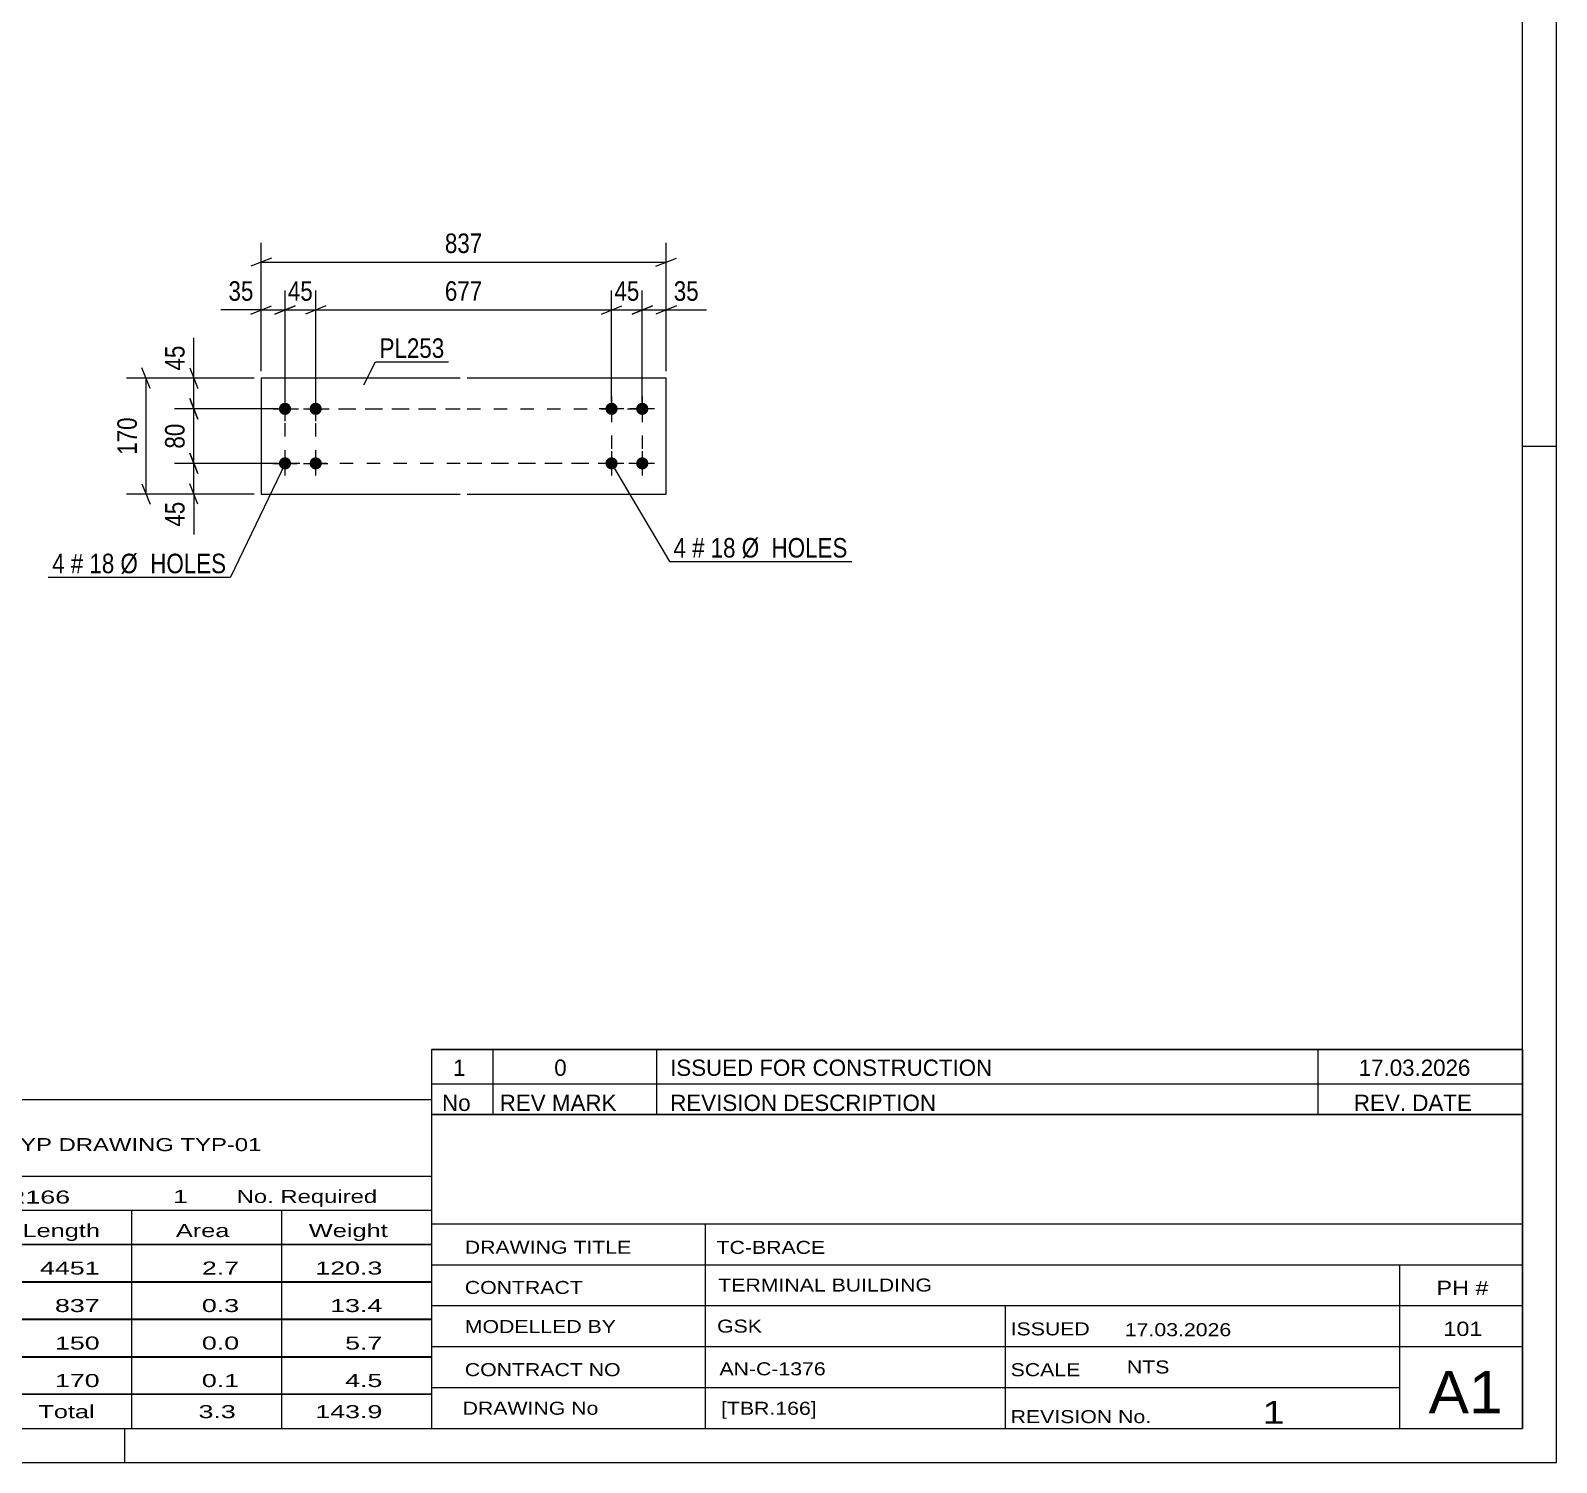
# Model space of a CAD drawing. Header units: millimetres. Extents: x 0 to 594, y 0 to 420.
# Drawn here: x 370.2 to 594, y 0 to 210 of the extents above; entities that cross this region are included whole.
import ezdxf

# ---------------------------------------------------------------- set-up
doc = ezdxf.new("R2010")
doc.units = ezdxf.units.MM
doc.linetypes.add('DXK_LINE_DOT2', pattern=[3.9198, 1.9599, -1.9599])
doc.styles.add('Arial Narrow', font='ARIALN.TTF', dxfattribs={"height": 0.2})

# ---------------------------------------------------------------- blocks, each defined once
blk = doc.blocks.new('Unknown-580611516-1130')
at = {"color": 5, "linetype": 'Continuous'}
for p, q in [((594, 0), (594, 420)), ((589, 5), (589, 415)), ((594, 149), (589, 149)), ((5, 5), (589, 5)), ((384, 0), (384, 5)), ((0, 0), (594, 0))]:
    blk.add_line(p, q, dxfattribs=at)
blk = doc.blocks.new('Part-580611516-3882 - 3881')
at = {"color": 2, "linetype": 'Continuous'}
for p, q in [((433.21, 159.02), (404.01, 159.02)), ((404.01, 159.02), (404.01, 142.02)), ((463.41, 159.02), (434.21, 159.02)), ((463.41, 142.02), (463.41, 159.02)), ((404.01, 142.02), (433.21, 142.02)), ((434.21, 142.02), (463.41, 142.02))]:
    blk.add_line(p, q, dxfattribs=at)
blk = doc.blocks.new('Bolt-580611516-3883 - 3881')
at = {"linetype": 'Continuous'}
for points in [[(455.41, 153.62, -1), (455.41, 155.42, -1)], [(459.91, 153.62, -1), (459.91, 155.42, -1)], [(455.41, 145.62, -1), (455.41, 147.42, -1)], [(459.91, 145.62, -1), (459.91, 147.42, -1)]]:
    blk.add_hatch(color=1, dxfattribs=at).paths.add_polyline_path(points)
at = {"color": 1, "linetype": 'Continuous'}
for p, q in [((457.21, 154.52), (453.61, 154.52)), ((455.41, 156.32), (455.41, 152.72)), ((461.71, 154.52), (458.11, 154.52)), ((459.91, 156.32), (459.91, 152.72)), ((455.41, 148.32), (455.41, 144.72)), ((459.91, 148.32), (459.91, 144.72)), ((457.21, 146.52), (453.61, 146.52)), ((461.71, 146.52), (458.11, 146.52))]:
    blk.add_line(p, q, dxfattribs=at)
blk = doc.blocks.new('Bolt-580611516-3884 - 3881')
at = {"linetype": 'Continuous'}
for points in [[(407.51, 155.42, -1), (407.51, 153.62, -1)], [(412.01, 155.42, -1), (412.01, 153.62, -1)], [(407.51, 147.42, -1), (407.51, 145.62, -1)], [(412.01, 147.42, -1), (412.01, 145.62, -1)]]:
    blk.add_hatch(color=1, dxfattribs=at).paths.add_polyline_path(points)
at = {"color": 1, "linetype": 'Continuous'}
for p, q in [((405.71, 154.52), (409.31, 154.52)), ((407.51, 152.72), (407.51, 156.32)), ((410.21, 154.52), (413.81, 154.52)), ((412.01, 152.72), (412.01, 156.32)), ((407.51, 144.72), (407.51, 148.32)), ((412.01, 144.72), (412.01, 148.32)), ((405.71, 146.52), (409.31, 146.52)), ((410.21, 146.52), (413.81, 146.52))]:
    blk.add_line(p, q, dxfattribs=at)
blk = doc.blocks.new('Rectangle-580611516-4074 - 3881')
at = {"color": 1, "linetype": 'DXK_LINE_DOT2'}
for p, q in [((407.51, 154.52), (433.21, 154.52)), ((407.51, 146.52), (407.51, 154.52)), ((434.21, 154.52), (459.91, 154.52)), ((459.91, 154.52), (459.91, 146.52)), ((433.21, 146.52), (407.51, 146.52)), ((459.91, 146.52), (434.21, 146.52))]:
    blk.add_line(p, q, dxfattribs=at)
blk = doc.blocks.new('Rectangle-580611516-4084 - 3881')
at = {"color": 1, "linetype": 'DXK_LINE_DOT2'}
for p, q in [((412.01, 154.52), (433.21, 154.52)), ((412.01, 146.52), (412.01, 154.52)), ((434.21, 154.52), (455.41, 154.52)), ((455.41, 154.52), (455.41, 146.52)), ((433.21, 146.52), (412.01, 146.52)), ((455.41, 146.52), (434.21, 146.52))]:
    blk.add_line(p, q, dxfattribs=at)
blk = doc.blocks.new('StraightDimension-580611516-3890 - 3881')
at = {"color": 7, "linetype": 'Continuous'}
for p, q in [((455.41, 155.52), (455.41, 171.87)), ((459.91, 155.52), (459.91, 171.87)), ((453.91, 168.42), (456.91, 169.62)), ((455.41, 169.02), (459.91, 169.02)), ((461.41, 169.62), (458.41, 168.42))]:
    blk.add_line(p, q, dxfattribs=at)
at = {"color": 0}
blk.add_wipeout([(460.08, 169.77), (460.08, 173.97), (455.23, 173.97), (455.23, 169.77)], dxfattribs=at)
at = {"color": 3, "style": 'Arial Narrow'}
blk.add_text('45', height=2.863, dxfattribs=at).set_placement((455.83, 170.37))
blk = doc.blocks.new('StraightDimension-580611516-3892 - 3881')
at = {"color": 7, "linetype": 'Continuous'}
for p, q in [((407.51, 155.52), (407.51, 171.87)), ((412.01, 155.52), (412.01, 171.87)), ((406.01, 168.42), (409.01, 169.62)), ((407.51, 169.02), (412.01, 169.02)), ((413.51, 169.62), (410.51, 168.42))]:
    blk.add_line(p, q, dxfattribs=at)
at = {"color": 0}
blk.add_wipeout([(412.18, 169.77), (412.18, 173.97), (407.33, 173.97), (407.33, 169.77)], dxfattribs=at)
at = {"color": 3, "style": 'Arial Narrow'}
blk.add_text('45', height=2.863, dxfattribs=at).set_placement((407.93, 170.37))
blk = doc.blocks.new('StraightDimension-580611516-3889 - 3881')
at = {"color": 7, "linetype": 'Continuous'}
for p, q in [((459.91, 155.52), (459.91, 171.87)), ((463.41, 160.02), (463.41, 171.87)), ((458.41, 168.42), (461.41, 169.62)), ((459.91, 169.02), (463.41, 169.02)), ((464.91, 169.62), (461.91, 168.42))]:
    blk.add_line(p, q, dxfattribs=at)
at = {"color": 0}
blk.add_wipeout([(468.79, 169.77), (468.79, 173.97), (463.93, 173.97), (463.93, 169.77)], dxfattribs=at)
at = {"color": 7, "linetype": 'Continuous'}
blk.add_line((463.41, 169.02), (469.31, 169.02), dxfattribs=at)
blk.add_line((463.41, 169.02), (469.31, 169.02), dxfattribs=at)
at = {"color": 3, "style": 'Arial Narrow'}
blk.add_text('35', height=2.863, dxfattribs=at).set_placement((464.53, 170.37))
blk = doc.blocks.new('StraightDimension-580611516-3891 - 3881')
at = {"color": 7, "linetype": 'Continuous'}
for p, q in [((412.01, 155.52), (412.01, 171.87)), ((455.41, 155.52), (455.41, 171.87)), ((413.51, 169.62), (410.51, 168.42)), ((412.01, 169.02), (455.41, 169.02)), ((453.91, 168.42), (456.91, 169.62))]:
    blk.add_line(p, q, dxfattribs=at)
at = {"color": 0}
blk.add_wipeout([(437.05, 169.77), (437.05, 173.97), (430.36, 173.97), (430.36, 169.77)], dxfattribs=at)
at = {"color": 3, "style": 'Arial Narrow'}
blk.add_text('677', height=2.863, dxfattribs=at).set_placement((430.96, 170.37))
blk = doc.blocks.new('StraightDimension-580611516-3893 - 3881')
at = {"color": 7, "linetype": 'Continuous'}
for p, q in [((404.01, 160.02), (404.01, 171.87)), ((407.51, 155.52), (407.51, 171.87)), ((402.51, 168.42), (405.51, 169.62)), ((404.01, 169.02), (407.51, 169.02)), ((409.01, 169.62), (406.01, 168.42))]:
    blk.add_line(p, q, dxfattribs=at)
at = {"color": 0}
blk.add_wipeout([(403.48, 169.77), (403.48, 173.97), (398.62, 173.97), (398.62, 169.77)], dxfattribs=at)
at = {"color": 7, "linetype": 'Continuous'}
blk.add_line((404.01, 169.02), (398.1, 169.02), dxfattribs=at)
blk.add_line((404.01, 169.02), (398.1, 169.02), dxfattribs=at)
at = {"color": 3, "style": 'Arial Narrow'}
blk.add_text('35', height=2.863, dxfattribs=at).set_placement((399.22, 170.37))
blk = doc.blocks.new('StraightDimension-580611516-3909 - 3881')
at = {"color": 7, "linetype": 'Continuous'}
for p, q in [((404.01, 160.02), (404.01, 178.87)), ((463.41, 160.02), (463.41, 178.87)), ((405.51, 176.62), (402.51, 175.42)), ((404.01, 176.02), (463.41, 176.02)), ((461.91, 175.42), (464.91, 176.62))]:
    blk.add_line(p, q, dxfattribs=at)
at = {"color": 0}
blk.add_wipeout([(437.05, 176.77), (437.05, 180.97), (430.36, 180.97), (430.36, 176.77)], dxfattribs=at)
at = {"color": 3, "style": 'Arial Narrow'}
blk.add_text('837', height=2.863, dxfattribs=at).set_placement((430.96, 177.37))
blk = doc.blocks.new('StraightDimension-580611516-3929 - 3881')
at = {"color": 7, "linetype": 'Continuous'}
for p, q in [((403.01, 159.02), (384.28, 159.02)), ((387.73, 157.52), (386.53, 160.52)), ((387.13, 142.02), (387.13, 159.02)), ((386.53, 143.52), (387.73, 140.52)), ((403.01, 142.02), (384.28, 142.02))]:
    blk.add_line(p, q, dxfattribs=at)
at = {"color": 0}
blk.add_wipeout([(386.38, 153.86), (382.18, 153.86), (382.18, 147.18), (386.38, 147.18)], dxfattribs=at)
at = {"color": 3, "style": 'Arial Narrow'}
blk.add_text('170', height=2.863, rotation=90.0002, dxfattribs=at).set_placement((385.78, 147.78))
blk = doc.blocks.new('StraightDimension-580611516-4049 - 3881')
at = {"color": 7, "linetype": 'Continuous'}
for p, q in [((403.01, 159.02), (391.28, 159.02)), ((393.53, 160.52), (394.73, 157.52)), ((394.13, 154.52), (394.13, 159.02)), ((406.51, 154.52), (391.28, 154.52)), ((394.73, 153.02), (393.53, 156.02))]:
    blk.add_line(p, q, dxfattribs=at)
at = {"color": 0}
blk.add_wipeout([(393.38, 164.4), (389.18, 164.4), (389.18, 159.54), (393.38, 159.54)], dxfattribs=at)
at = {"color": 7, "linetype": 'Continuous'}
blk.add_line((394.13, 159.02), (394.13, 164.92), dxfattribs=at)
blk.add_line((394.13, 159.02), (394.13, 164.92), dxfattribs=at)
at = {"color": 3, "style": 'Arial Narrow'}
blk.add_text('45', height=2.863, rotation=90.0002, dxfattribs=at).set_placement((392.78, 160.14))
blk = doc.blocks.new('StraightDimension-580611516-4050 - 3881')
at = {"color": 7, "linetype": 'Continuous'}
for p, q in [((406.51, 154.52), (391.28, 154.52)), ((393.53, 156.02), (394.73, 153.02)), ((394.13, 146.52), (394.13, 154.52)), ((394.73, 145.02), (393.53, 148.02)), ((406.51, 146.52), (391.28, 146.52))]:
    blk.add_line(p, q, dxfattribs=at)
at = {"color": 0}
blk.add_wipeout([(393.38, 152.95), (389.18, 152.95), (389.18, 148.09), (393.38, 148.09)], dxfattribs=at)
at = {"color": 3, "style": 'Arial Narrow'}
blk.add_text('80', height=2.863, rotation=90.0002, dxfattribs=at).set_placement((392.78, 148.69))
blk = doc.blocks.new('StraightDimension-580611516-4051 - 3881')
at = {"color": 7, "linetype": 'Continuous'}
for p, q in [((393.53, 148.02), (394.73, 145.02)), ((406.51, 146.52), (391.28, 146.52)), ((394.13, 142.02), (394.13, 146.52)), ((394.73, 140.52), (393.53, 143.52)), ((403.01, 142.02), (391.28, 142.02))]:
    blk.add_line(p, q, dxfattribs=at)
at = {"color": 0}
blk.add_wipeout([(393.38, 141.49), (389.18, 141.49), (389.18, 136.64), (393.38, 136.64)], dxfattribs=at)
at = {"color": 7, "linetype": 'Continuous'}
blk.add_line((394.13, 142.02), (394.13, 136.11), dxfattribs=at)
blk.add_line((394.13, 142.02), (394.13, 136.11), dxfattribs=at)
at = {"color": 3, "style": 'Arial Narrow'}
blk.add_text('45', height=2.863, rotation=90.0002, dxfattribs=at).set_placement((392.78, 137.24))
blk = doc.blocks.new('Unknown-580611516-4847')
at = {"color": 7, "linetype": 'Continuous'}
for p, q in [((429, 51.05), (429, 5)), ((429, 51.05), (589, 51.05)), ((589, 51), (589, 5)), ((429, 35), (589, 35)), ((469.14, 35), (469.14, 5)), ((429, 29), (589, 29)), ((571, 5.05), (571, 29.05)), ((429, 23), (589, 23)), ((513.14, 23), (513.14, 5)), ((429, 17), (589, 17)), ((429, 11), (571, 11)), ((429, 5), (589, 5))]:
    blk.add_line(p, q, dxfattribs=at)
at = {"color": 7, "style": 'Arial Narrow'}
for s, height, width, p in [('DRAWING TITLE', 1.9089, 1.425378, (433.88, 30.61)), ('TC-BRACE', 1.909, 1.425378, (470.81, 30.59)), ('TERMINAL BUILDING', 1.9089, 1.425378, (471.06, 25.07)), ('CONTRACT', 1.909, 1.425378, (433.88, 24.71)), ('MODELLED BY', 1.9089, 1.425378, (433.88, 18.98)), ('GSK', 1.909, 1.425378, (470.88, 19.04)), ('ISSUED', 1.909, 1.425378, (513.94, 18.64)), ('17.03.2026', 1.909, 1.425378, (530.69, 18.52)), ('CONTRACT NO', 1.9089, 1.425378, (433.88, 12.66)), ('AN-C-1376', 1.909, 1.425378, (471.23, 12.78)), ('SCALE', 1.909, 1.425378, (513.94, 12.65)), ('A1', 6.204, 1.25, (575.24, 7.2)), ('[TBR.166]', 1.909, 1.425378, (471.46, 6.99)), ('1', 3.34, 1.5, (550.91, 5.68)), ('DRAWING No', 1.909, 1.425378, (433.56, 7)), ('REVISION No.', 1.9089, 1.425378, (513.94, 5.77))]:
    blk.add_text(s, height=height, dxfattribs=dict(at, width=width)).set_placement(p)
at = {"color": 7, "linetype": 'Continuous', "style": 'Arial Narrow'}
for s, height, width, p in [('PH #', 2.1, 1.42538, (576.4, 24.55)), ('101', 2.1, 1.42538, (577.41, 18.55)), ('NTS', 1.909, 1.425378, (531, 13.05))]:
    blk.add_text(s, height=height, dxfattribs=dict(at, width=width)).set_placement(p)
blk = doc.blocks.new('Unknown-580611516-4848')
at = {"color": 7, "linetype": 'Continuous'}
for p, q in [((429, 60.55), (589, 60.55)), ((589, 60.55), (429, 60.55)), ((429, 60.55), (429, 55.55)), ((438, 60.55), (438, 55.55)), ((462, 60.55), (462, 55.55)), ((559, 60.55), (559, 55.55)), ((589, 60.55), (589, 55.55)), ((429, 55.55), (589, 55.55)), ((429, 55.55), (429, 51.05)), ((429, 55.55), (589, 55.55)), ((438, 55.55), (438, 51.05)), ((462, 55.55), (462, 51.05)), ((559, 55.55), (559, 51.05)), ((589, 55.55), (589, 51.05)), ((589, 51.05), (429, 51.05))]:
    blk.add_line(p, q, dxfattribs=at)
at = {"color": 7, "linetype": 'Continuous', "style": 'Arial Narrow'}
for s, height, width, p in [('1', 2.39, 1.196471, (432.16, 56.7)), ('0', 2.39, 1.196471, (447, 56.7)), ('ISSUED FOR CONSTRUCTION', 2.3861, 1.196471, (464, 56.7)), ('17.03.2026', 2.386, 1.196471, (565, 56.7)), ('No', 2.386, 1.2, (430.54, 51.55)), ('REV MARK', 2.386, 1.2, (439, 51.55)), ('REVISION DESCRIPTION', 2.3861, 1.2, (464, 51.55)), ('REV. DATE', 2.386, 1.2, (564.28, 51.55))]:
    blk.add_text(s, height=height, dxfattribs=dict(at, width=width)).set_placement(p)
blk = doc.blocks.new('Unknown-580611516-4849')
at = {"color": 7, "linetype": 'Continuous'}
for p, q in [((269, 53.25), (429, 53.25)), ((269, 42), (269, 53.25)), ((429, 53.25), (429, 42)), ((269, 42), (429, 42)), ((269, 42), (269, 37)), ((429, 42), (429, 37)), ((269, 37), (429, 37)), ((269, 37), (269, 32)), ((293, 37), (293, 32)), ((328.5, 37), (328.5, 32)), ((354.5, 37), (354.5, 32)), ((367.5, 37), (367.5, 32)), ((385, 37), (385, 32)), ((407, 37), (407, 32)), ((429, 37), (429, 32)), ((269, 32), (429, 32)), ((269, 31.95), (269, 26.55)), ((269, 31.95), (429, 31.95)), ((293, 32), (293, 26.5)), ((328.5, 32), (328.5, 26.5)), ((354.5, 32), (354.5, 26.5)), ((367.5, 32), (367.5, 26.5)), ((385, 32), (385, 26.5)), ((407, 32), (407, 26.5)), ((429, 31.95), (429, 26.55)), ((269, 26.55), (429, 26.55)), ((269, 26.45), (269, 21.05)), ((269, 26.45), (429, 26.45)), ((293, 26.5), (293, 21)), ((328.5, 26.5), (328.5, 21)), ((354.5, 26.5), (354.5, 21)), ((367.5, 26.5), (367.5, 21)), ((385, 26.5), (385, 21)), ((407, 26.5), (407, 21)), ((429, 26.45), (429, 21.05)), ((269, 21.05), (429, 21.05)), ((269, 20.95), (269, 15.55)), ((269, 20.95), (429, 20.95)), ((293, 21), (293, 15.5)), ((328.5, 21), (328.5, 15.5)), ((354.5, 21), (354.5, 15.5)), ((367.5, 21), (367.5, 15.5)), ((385, 21), (385, 15.5)), ((407, 21), (407, 15.5)), ((429, 20.95), (429, 15.55)), ((269, 15.55), (429, 15.55)), ((269, 15.45), (269, 10.05)), ((269, 15.45), (429, 15.45)), ((293, 15.5), (293, 10)), ((328.5, 15.5), (328.5, 10)), ((354.5, 15.5), (354.5, 10)), ((367.5, 15.5), (367.5, 10)), ((385, 15.5), (385, 10)), ((407, 15.5), (407, 10)), ((429, 15.45), (429, 10.05)), ((269, 10.05), (429, 10.05)), ((269, 10), (429, 10)), ((269, 10), (269, 5)), ((385, 10), (385, 5)), ((407, 10), (407, 5)), ((429, 10), (429, 5)), ((269, 5), (429, 5))]:
    blk.add_line(p, q, dxfattribs=at)
at = {"color": 7, "style": 'Arial Narrow'}
for s, height, width, p in [('GENERAL NOTES & WELD DETAILS :', 2.8633, 1.4, (270.15, 45.56)), ('REFER TYP DRAWING TYP-01', 1.9089, 1.6, (353.7, 45.66)), ("MATERIAL LIST FOR ASSEMBLY MK'D", 1.9089, 1.6, (270.15, 38.06)), ('TBR166', 1.909, 1.794707, (361.59, 37.97)), ('1', 1.91, 1.794707, (391.08, 38.06)), ('No. Required', 1.9089, 1.6, (400.41, 38.06)), ('Mark', 1.909, 1.7, (270.34, 33)), ('Profile', 1.909, 1.7, (303.41, 33)), ('Material', 1.909, 1.7, (333.54, 33.06)), ('No.', 1.909, 1.7, (358.5, 33.06)), ('Length', 1.909, 1.7, (369, 33.06)), ('Area', 1.909, 1.7, (391.5, 33.06)), ('Weight', 1.909, 1.7, (411, 33.06))]:
    blk.add_text(s, height=height, dxfattribs=dict(at, width=width)).set_placement(p)
at = {"color": 7, "linetype": 'Continuous', "style": 'Arial Narrow'}
for s, height, width, p in [('TBR166', 1.909, 1.794707, (270.5, 27.56)), ('SHS150*6', 1.909, 1.794707, (295, 27.56)), ('E350', 1.909, 1.794707, (334.74, 27.56)), ('1', 1.91, 1.794707, (358.86, 27.56)), ('4451', 1.909, 1.794707, (371.58, 27.56)), ('2.7', 1.909, 1.794707, (395.32, 27.56)), ('120.3', 1.909, 1.794707, (411.96, 27.56)), ('PL253', 1.909, 1.794707, (270.5, 22.06)), ('PL12*170', 1.909, 1.794707, (295, 22.06)), ('E350', 1.909, 1.794707, (334.74, 22.06)), ('1', 1.91, 1.794707, (358.86, 22.06)), ('837', 1.909, 1.794707, (373.77, 22.06)), ('0.3', 1.909, 1.794707, (395.32, 22.06)), ('13.4', 1.909, 1.794707, (414.14, 22.06)), ('PL40', 1.909, 1.794707, (270.5, 16.56)), ('PL10*120', 1.909, 1.794707, (295, 16.56)), ('E350', 1.909, 1.794707, (334.74, 16.56)), ('4', 1.91, 1.794707, (358.86, 16.56)), ('150', 1.909, 1.794707, (373.77, 16.56)), ('0.0', 1.909, 1.794707, (395.32, 16.56)), ('5.7', 1.909, 1.794707, (416.33, 16.56)), ('PL98', 1.909, 1.794707, (270.5, 11.06)), ('PL10*170', 1.909, 1.794707, (295, 11.06)), ('E350', 1.909, 1.794707, (334.74, 11.06)), ('2', 1.91, 1.794707, (358.86, 11.06)), ('170', 1.909, 1.794707, (373.77, 11.06)), ('0.1', 1.909, 1.794707, (395.32, 11.06)), ('4.5', 1.909, 1.794707, (416.33, 11.06)), ('Total', 1.909, 1.7, (371.33, 6.5)), ('3.3', 1.909, 1.794707, (394.83, 6.5)), ('143.9', 1.909, 1.794707, (411.96, 6.5))]:
    blk.add_text(s, height=height, dxfattribs=dict(at, width=width)).set_placement(p)
blk = doc.blocks.new('Mark-580611516-3932 - 3881')
at = {"color": 0}
blk.add_wipeout([(430.89, 161.99), (430.89, 164.99), (421.38, 164.99), (421.38, 161.99)], dxfattribs=at)
blk.add_wipeout([(430.89, 161.99), (430.89, 164.99), (421.38, 164.99), (421.38, 161.99)], dxfattribs=at)
at = {"color": 30, "linetype": 'Continuous'}
for p, q in [((419.07, 158.03), (420.78, 161.39)), ((420.78, 161.39), (431.49, 161.39))]:
    blk.add_line(p, q, dxfattribs=at)
at = {"color": 3, "style": 'Arial Narrow'}
blk.add_text('PL253', height=2.863, dxfattribs=at).set_placement((421.38, 161.99))
blk = doc.blocks.new('Mark-580611516-3935 - 3881')
at = {"color": 0}
blk.add_wipeout([(466.32, 132.71), (466.32, 135.71), (464.49, 135.71), (464.49, 132.71)], dxfattribs=at)
blk.add_wipeout([(466.32, 132.71), (466.32, 135.71), (464.49, 135.71), (464.49, 132.71)], dxfattribs=at)
at = {"color": 7, "linetype": 'Continuous'}
blk.add_line((455.41, 146.52), (463.89, 132.11), dxfattribs=at)
at = {"color": 0}
blk.add_wipeout([(469.04, 132.71), (469.04, 135.71), (467.22, 135.71), (467.22, 132.71)], dxfattribs=at)
blk.add_wipeout([(469.04, 132.71), (469.04, 135.71), (467.22, 135.71), (467.22, 132.71)], dxfattribs=at)
at = {"color": 3, "style": 'Arial Narrow'}
blk.add_text('4', height=2.86, dxfattribs=at).set_placement((464.49, 132.71))
at = {"color": 0}
blk.add_wipeout([(473.6, 132.71), (473.6, 135.71), (469.94, 135.71), (469.94, 132.71)], dxfattribs=at)
blk.add_wipeout([(473.6, 132.71), (473.6, 135.71), (469.94, 135.71), (469.94, 132.71)], dxfattribs=at)
at = {"color": 3, "style": 'Arial Narrow'}
blk.add_text('#', height=2.86, dxfattribs=at).set_placement((467.22, 132.71))
at = {"color": 0}
blk.add_wipeout([(490.03, 132.71), (490.03, 135.71), (474.5, 135.71), (474.5, 132.71)], dxfattribs=at)
blk.add_wipeout([(490.03, 132.71), (490.03, 135.71), (474.5, 135.71), (474.5, 132.71)], dxfattribs=at)
at = {"color": 7, "linetype": 'Continuous'}
blk.add_line((463.89, 132.11), (490.63, 132.11), dxfattribs=at)
at = {"color": 3, "style": 'Arial Narrow'}
for s, p in [('18', (469.94, 132.71)), ('Ø  HOLES', (474.5, 132.71))]:
    blk.add_text(s, height=2.863, dxfattribs=at).set_placement(p)
blk = doc.blocks.new('Mark-580611516-3936 - 3881')
at = {"color": 0}
blk.add_wipeout([(375.19, 130.41), (375.19, 133.41), (373.36, 133.41), (373.36, 130.41)], dxfattribs=at)
blk.add_wipeout([(375.19, 130.41), (375.19, 133.41), (373.36, 133.41), (373.36, 130.41)], dxfattribs=at)
blk.add_wipeout([(377.92, 130.41), (377.92, 133.41), (376.09, 133.41), (376.09, 130.41)], dxfattribs=at)
blk.add_wipeout([(377.92, 130.41), (377.92, 133.41), (376.09, 133.41), (376.09, 130.41)], dxfattribs=at)
at = {"color": 3, "style": 'Arial Narrow'}
blk.add_text('4', height=2.86, dxfattribs=at).set_placement((373.36, 130.41))
at = {"color": 0}
blk.add_wipeout([(382.47, 130.41), (382.47, 133.41), (378.82, 133.41), (378.82, 130.41)], dxfattribs=at)
blk.add_wipeout([(382.47, 130.41), (382.47, 133.41), (378.82, 133.41), (378.82, 130.41)], dxfattribs=at)
at = {"color": 3, "style": 'Arial Narrow'}
blk.add_text('#', height=2.86, dxfattribs=at).set_placement((376.09, 130.41))
at = {"color": 0}
blk.add_wipeout([(398.9, 130.41), (398.9, 133.41), (383.37, 133.41), (383.37, 130.41)], dxfattribs=at)
blk.add_wipeout([(398.9, 130.41), (398.9, 133.41), (383.37, 133.41), (383.37, 130.41)], dxfattribs=at)
at = {"color": 7, "linetype": 'Continuous'}
for p in [(407.51, 146.52), (372.76, 129.81)]:
    blk.add_line(p, (399.5, 129.81), dxfattribs=at)
at = {"color": 3, "style": 'Arial Narrow'}
for s, p in [('18', (378.82, 130.41)), ('Ø  HOLES', (383.37, 130.41))]:
    blk.add_text(s, height=2.863, dxfattribs=at).set_placement(p)

msp = doc.modelspace()

# ---------------------------------------------------------------- block references
for name in ['Unknown-580611516-1130', 'Part-580611516-3882 - 3881', 'Bolt-580611516-3884 - 3881', 'Rectangle-580611516-4074 - 3881', 'Rectangle-580611516-4084 - 3881', 'Bolt-580611516-3883 - 3881', 'Unknown-580611516-4848', 'Unknown-580611516-4849', 'Unknown-580611516-4847']:
    msp.add_blockref(name, (0, 0))

# ---------------------------------------------------------------- next in the draw order: block references
for name in ['StraightDimension-580611516-3892 - 3881', 'StraightDimension-580611516-3890 - 3881', 'Mark-580611516-3935 - 3881']:
    msp.add_blockref(name, (0, 0))

# ---------------------------------------------------------------- next in the draw order: block references
for name in ['StraightDimension-580611516-3893 - 3881', 'StraightDimension-580611516-3891 - 3881', 'StraightDimension-580611516-3889 - 3881']:
    msp.add_blockref(name, (0, 0))

# ---------------------------------------------------------------- next in the draw order: block references
msp.add_blockref('StraightDimension-580611516-3909 - 3881', (0, 0))

# ---------------------------------------------------------------- next in the draw order: block references
for name in ['Mark-580611516-3932 - 3881', 'StraightDimension-580611516-3929 - 3881']:
    msp.add_blockref(name, (0, 0))

# ---------------------------------------------------------------- next in the draw order: block references
msp.add_blockref('StraightDimension-580611516-4049 - 3881', (0, 0))

# ---------------------------------------------------------------- next in the draw order: block references
msp.add_blockref('StraightDimension-580611516-4050 - 3881', (0, 0))

# ---------------------------------------------------------------- next in the draw order: block references
msp.add_blockref('StraightDimension-580611516-4051 - 3881', (0, 0))

# ---------------------------------------------------------------- next in the draw order: block references
msp.add_blockref('Mark-580611516-3936 - 3881', (0, 0))

doc.saveas('drawing.dxf')
